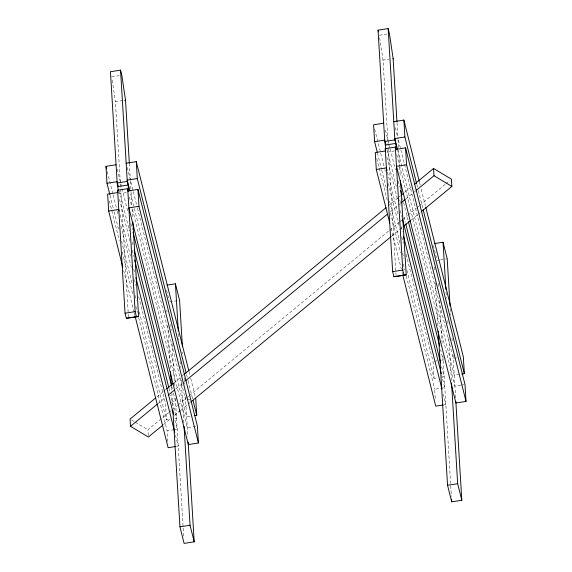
<?xml version="1.0" encoding="UTF-8"?>
<svg xmlns="http://www.w3.org/2000/svg" width="572" height="572" viewBox="0 0 572 572"><rect width="100%" height="100%" fill="white"/><g stroke="black" fill="none" stroke-linecap="round" stroke-linejoin="round"><path stroke-width="0.43" stroke-dasharray="2.86 2.15" d="M156.914 396.904L163.106 391.791M163.799 391.219L165.859 389.518M174.117 382.697L183.069 375.311M388.138 205.97L397.769 198.012M398.462 197.447L400.522 195.738M404.654 192.328L410.846 187.216M158.044 403.582L164.922 397.897M175.933 388.803L182.125 383.69M182.818 383.118L184.878 381.417M390.64 211.511L397.519 205.827M398.212 205.255L400.271 203.553M405.777 199.006L412.662 193.322M413.349 192.757L415.415 191.048M148.291 435.435L147.948 429.801L168.59 412.748M169.283 412.183L171.343 410.474M172.036 409.909L177.542 405.362M178.228 404.797L185.793 398.541M186.486 397.976L188.545 396.274M189.239 395.702L388.803 230.909M389.489 230.344L399.127 222.386M399.814 221.814L401.88 220.113M402.566 219.541L407.386 215.565M408.072 215L416.33 208.179M417.017 207.607L419.083 205.906M419.769 205.341L445.231 184.313M445.917 183.741L450.05 180.337M163.528 424.538L170.406 418.861M174.539 415.451L177.978 412.605M180.731 410.331L187.609 404.654M188.295 404.082L190.362 402.381M391.992 235.878L398.877 230.201M399.563 229.629L402.316 227.356M411.261 219.97L420.206 212.584M111.712 76.798L119.291 75.626M379.322 35.235L387.737 33.934M128.45 317.145L115.408 101.673L122.987 100.5M123.824 100.365L125.511 100.107M396.06 275.59L383.018 60.11L388.91 59.195M118.504 193.808L126.92 192.499M386.958 152.116L394.53 150.936M169.498 301.93L179.594 300.357M439.632 259.974L437.108 260.367L433.361 245.452M440.476 259.845L444.68 259.188M445.524 259.059L447.204 258.794M171.314 402.109L175.518 401.458L173.352 392.821M187.301 399.628L193.193 398.713M434.713 361.204L437.237 360.81M441.448 360.16L443.128 359.895L440.526 349.535M456.592 357.807L453.231 358.329L398.334 139.79M139.325 311.954L166.445 419.927L169.812 419.405M174.86 418.625L176.541 418.361L170.685 395.037M190.004 416.273L186.636 416.795L130.008 191.341M406.935 270.392L434.055 378.371L437.423 377.849M441.627 377.191L444.151 376.798L441.112 364.707M459.302 374.446L454.254 375.232L397.619 149.785M167.746 441.47L167.103 430.795L172.994 429.879M173.831 429.751L177.198 429.229L174.381 417.996M195.71 426.354L187.294 427.663L132.404 209.123M435.249 398.133L434.713 389.232L444.809 387.666L441.77 375.575M460.796 385.185L454.912 386.1L399.799 166.695M461.64 385.049L464.164 384.663M176.541 446.396L178.221 446.131L175.182 434.041M444.151 404.833L445.831 404.568L443.228 394.201M131.567 419.962L134.542 421.75M135.292 422.193L147.948 429.801M419.498 182.275L420.37 185.728M421.235 189.182L425.361 205.598M416.831 184.491L417.481 187.087M418.354 190.54L422.694 207.815M395.295 127.699L397.468 136.336M396.761 154.604L399.578 165.83M385.414 130.13L389.103 144.816M389.325 145.674L389.975 148.27M390.19 149.135L395.395 169.863M398.219 181.095L399.735 187.137M402.559 198.37L403.424 201.823M403.639 202.688L408.201 220.828M387.087 149.621L396.854 188.495M399.671 199.721L401.194 205.77M404.011 216.995L405.312 222.179M386.879 157.035L397.511 199.363M400.328 210.589L401.851 216.638M387.466 172.208L398.319 215.401M401.136 226.626L402.438 231.81M374.667 129.108L380.523 152.431M380.745 153.289L384.649 168.84M384.863 169.705L385.299 171.428M388.338 183.526L398.97 225.847M401.787 237.08L403.303 243.129M406.127 254.354L433.033 361.468L434.055 378.371M377.427 152.917L381.545 169.333M381.767 170.191L386.758 190.061M389.575 201.294L400.421 244.48M402.595 253.117L403.896 258.301M376.784 158.601L387.63 201.794M390.447 213.02L400.429 252.752M403.253 263.985L404.769 270.034M406.292 276.076L434.713 389.232M391.041 228.199L401.237 268.797M402.102 272.251L402.538 273.981M188.989 371.543L189.861 374.996M190.726 378.457L195.281 396.596M166.588 290.333L169.083 300.271M186.543 374.624L187.194 377.22M188.059 380.673L192.614 398.813M127.256 167.532L133.112 190.855M133.326 191.72L137.23 207.264M137.452 208.129L185.614 399.892M129.365 197.025L131.539 205.663M117.153 169.097L120.628 182.918M120.842 183.784L127.999 212.291M130.824 223.516L132.339 229.565M171.614 385.907L172.479 389.368M119.476 191.184L129.458 230.916M132.282 242.149L133.362 246.468M168.947 388.131L169.812 391.584M119.484 199.456L130.116 241.784M132.289 250.422L133.805 256.47M120.077 214.636L130.924 257.822M133.741 269.055L135.042 274.238M107.271 171.529L112.913 193.987M113.127 194.852L117.038 210.403M117.253 211.268L117.903 213.857M120.942 225.947L131.574 268.275M134.391 279.508L135.914 285.55M138.731 296.782L165.422 403.024L166.445 419.927M110.031 195.345L113.935 210.896M114.15 211.754L118.711 229.894M121.529 241.127L132.382 284.313M135.199 295.545L136.501 300.729M109.388 201.029L119.369 240.762M122.186 251.995L133.033 295.181M135.857 306.413L137.373 312.455M138.674 317.639L167.103 430.795M123.645 270.62L134.055 312.083M134.277 312.948L135.142 316.402M379.708 37.809L383.018 60.11M112.226 80.23L115.408 101.673M450.228 308.694L450.6 314.936M452.002 338.102L452.166 340.776M453.031 355.033L455.669 398.691M446.067 292.128L446.439 298.362M447.79 320.642L448.005 324.202M448.813 337.573L451.458 381.231M438.509 283.533L438.724 287.094M439.532 300.464L442.177 344.122M442.878 355.705L450.693 484.906M450.743 485.8L451.394 496.489M434.348 266.967L434.563 270.527M435.321 283.004L437.909 325.775M396.997 122.651L397.969 138.681M398.019 139.568L398.612 149.363M398.67 150.257L399.635 166.28M399.692 167.174L400.178 175.182M182.725 352.037L182.833 353.825M184.284 377.877L184.663 384.119M185.421 396.589L187.845 436.686M178.45 333.69L178.829 339.925M180.123 361.311L180.502 367.553M181.26 380.022L183.898 423.688M170.842 324.202L171.221 330.437M171.979 342.914L174.567 385.685M175.318 398.162L183.784 538.052M166.845 310.31L166.952 312.09M167.76 325.454L170.406 369.119M171.478 386.937L171.807 392.285M171.857 393.178L172.665 406.542M129.336 163.32L130.359 180.237M130.409 181.131L131.002 190.926M131.06 191.813L132.025 207.843M132.082 208.73L132.618 217.639"/><path stroke-width="0.86" d="M155.541 398.041L130.08 419.062L130.516 426.312L148.384 437.044L162.834 425.11M166.552 388.946L173.43 383.261M183.755 374.739L386.071 207.672M401.208 195.174L403.274 193.465M414.285 184.377L433.555 168.461L451.422 179.2L451.866 186.443L421.585 211.447M130.516 426.312L157.357 404.147M168.361 395.052L174.56 389.94M185.571 380.852L387.201 214.35M400.965 202.981L405.09 199.578M416.101 190.483L433.991 175.711L433.555 168.461M178.664 412.04L180.044 410.903M191.048 401.809L391.305 236.45M403.689 226.219L410.574 220.535M125.575 100.55L121.815 75.232L120.542 70.163L110.439 71.729L117.174 183.011L118.311 190.59M385.921 149.027L384.784 141.448L378.049 30.166L388.152 28.6L389.425 33.669L393.186 58.987M109.817 194.48L106.993 183.255L105.97 166.352L116.066 164.779M126.169 163.213L136.265 161.64L188.774 370.677M383.683 123.216L373.58 124.789L374.603 141.692L377.205 152.052M393.779 121.65L403.875 120.084L419.283 181.41M106.993 183.255L117.088 181.681L118.175 186M136.265 161.64L137.287 178.55L127.191 180.116L129.794 190.483M374.603 141.692L384.706 140.119L385.785 144.437M403.875 120.084L404.897 136.987L394.802 138.553L397.619 149.785M117.174 183.011L127.27 181.446L120.542 70.163M384.784 141.448L394.88 139.883L388.152 28.6M118.061 186.565L128.164 184.992L127.27 181.446M385.678 145.002L395.774 143.436L394.88 139.883M132.89 222.086L138.596 316.473L126.319 318.275L125.046 313.206L117.61 190.254L127.706 188.688L128.421 191.527M400.5 180.53L406.213 274.91L393.929 276.712L392.657 271.643L385.221 148.699L395.323 147.126L395.853 149.256M117.746 192.549L107.65 194.115L108.673 211.018L122.78 267.167M127.849 190.984L137.945 189.411L197.397 426.09L198.42 442.993L188.317 444.566L128.872 207.886L138.967 206.313L137.945 189.411M385.364 150.987L375.261 152.56L376.283 169.462L389.739 223.016M395.459 149.421L405.555 147.848L465.007 384.527L466.03 401.43L455.934 403.003L396.482 166.323L406.578 164.757L405.555 147.848M108.673 211.018L118.769 209.452L119.205 211.182M376.283 169.462L386.386 167.889L387.037 170.485M167.017 285.099L175.432 283.791L179.594 300.357L182.396 346.696M434.627 243.536L443.043 242.228L447.204 258.794L450.064 306.02M125.046 313.206L135.149 311.633L127.706 188.688M392.657 271.643L402.759 270.07L395.323 147.126M126.319 318.275L138.596 316.473M393.929 276.712L406.213 274.91M194.215 415.615L196.739 415.222L195.717 398.319M461.826 374.052L464.35 373.666L463.327 356.764L425.79 207.321M175.697 446.525L168.125 447.697L135.142 316.402M443.307 404.962L435.735 406.134L402.752 274.839M188.167 442.034L194.201 541.834L184.105 543.4L179.944 526.833L190.04 525.268L184.062 426.362M455.82 401.222L461.818 500.271L451.716 501.837L447.554 485.271L457.657 483.705L451.565 383.011M433.991 175.711L451.866 186.443M378.049 30.166L378.478 31.86M404.897 136.987L416.616 183.626M423.123 209.545L464.35 373.666M406.578 164.757L466.03 401.43M400.6 190.598L401.687 194.916M408.415 221.693L439.661 346.074M405.748 223.909L440.683 362.977M385.221 148.699L385.757 150.829M402.502 219.226L441.341 373.845M403.525 236.129L441.927 389.024M457.657 483.705L461.818 500.271M402.759 270.07L404.032 275.139M137.287 178.55L186.107 372.901M193.05 400.543L196.739 415.222M138.967 206.313L198.42 442.993M132.99 232.153L171.4 385.049M134.234 249.921L168.733 387.265M117.61 190.254L118.147 192.385M134.67 259.924L173.509 414.543M135.914 277.692L174.753 432.31M105.97 166.352L106.621 168.94M190.04 525.268L194.201 541.834M135.149 311.633L136.422 316.702M443.043 242.228L445.903 289.453M451.558 499.163L451.716 501.837M438.231 331.124L447.554 485.271M393.121 58.544L396.947 121.764M395.774 143.436L396.16 149.871M175.432 283.791L178.292 331.016M170.563 371.793L171.371 385.156M172.88 410.103L179.944 526.833M125.511 100.107L129.336 163.32M128.164 184.992L128.55 191.434"/></g></svg>
